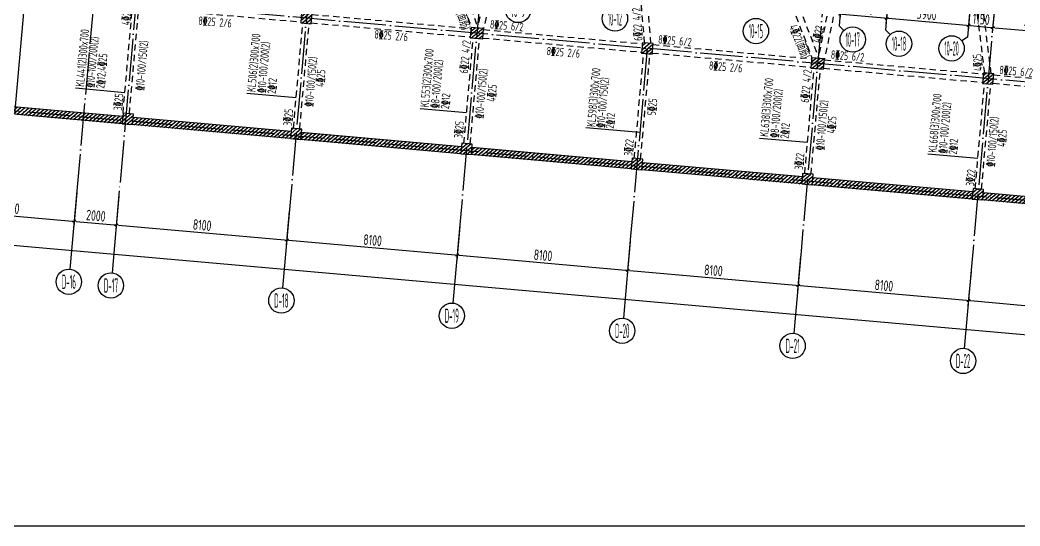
# Model space of a CAD drawing. Header units: millimetres. Extents: x 64473 to 386235, y 427387 to 703525.
# Drawn here: x 296452 to 343792, y 467499 to 491474 of the extents above; entities that cross this region are included whole.
import ezdxf
from ezdxf.enums import TextEntityAlignment as Align

# ---------------------------------------------------------------- set-up
doc = ezdxf.new("R2010")
doc.units = ezdxf.units.MM
doc.header["$LTSCALE"] = 100
doc.header["$PDMODE"] = 35
doc.header["$PDSIZE"] = 200
doc.linetypes.add('3', pattern=[5, 3, -2])
doc.linetypes.add('DOTE', pattern=[2.42, 2, -0.2, 0.02, -0.2])
for name, color, linetype in [('B-TEXT', 7, 'Continuous'), ('COLU', 7, 'Continuous'), ('h斜线-墙', 7, 'Continuous'), ('h斜线-柱', 7, 'Continuous'), ('L-AXIS', 3, 'Continuous'), ('L-dote', 253, 'DOTE'), ('WALL', 3, 'Continuous'), ('垂直标注', 31, 'Continuous'), ('垂直钢筋', 27, 'Continuous'), ('梁虚线', 4, '3'), ('水平钢筋', 30, 'Continuous')]:
    doc.layers.add(name, color=color, linetype=linetype)
doc.styles.add('_TCH_AXIS', font='tssdeng.shx', dxfattribs={"width": 0.7, "bigfont": 'tssdchn.shx'})
doc.styles.add('COMPLEX', font='tssdeng.shx', dxfattribs={"width": 0.7, "bigfont": 'tssdchn.shx'})
doc.styles.get("Standard").update_dxf_attribs({"font": 'tssdeng.shx', "width": 0.7, "bigfont": 'tssdchn.shx'})
doc.styles.add('TSSD_Dimension', font='Tssdeng.shx', dxfattribs={"width": 0.7, "bigfont": 'tssdchn.shx'})
doc.dimstyles.new('TSSD_100_100$0', dxfattribs={"dimtxt": 300, "dimasz": 100, "dimexe": 250, "dimexo": 250, "dimgap": 100, "dimtad": 1, "dimdec": 0, "dimzin": 0, "dimdsep": 46, "dimtxsty": 'TSSD_Dimension', "dimblk": '_tsdbk', "dimblk1": '_tsdbk', "dimblk2": '_tsdbk', "dimsah": 1, "dimcen": 0, "dimclrt": 7, "dimadec": 0, "dimazin": 0, "dimtfac": 1, "dimtdec": 0, "dimtix": 1, "dimtmove": 2, "dimatfit": 3, "dimldrblk": '_tsdbk', "dimfxl": 1, "dimtolj": 1, "dimtzin": 0, "dimarcsym": 0})
pattern_1 = [(39.931646, (-467527.32, -323147.44), (-81.517904, 97.384965), [])]
pattern_2 = [(39.931646, (8572.51, -7581.39), (-81.517904, 97.384965), [])]

# ---------------------------------------------------------------- blocks, each defined once
blk = doc.blocks.new('_tsdbk')
blk.add_line((-1, 0), (0, 0))
at = {"const_width": 0.5}
blk.add_lwpolyline([(-0.7, -0.7), (0.7, 0.7)], dxfattribs=at)
blk = doc.blocks.new('*D55')
at = {"layer": 'Defpoints', "color": 0}
for p in [(195618, 492739), (361118, 478060), (360853, 475069)]:
    blk.add_point(p, dxfattribs=at)
at = {"layer": 'L-AXIS', "color": 0, "lineweight": -2}
for p, q in [((195596, 492490), (195330, 489498)), ((195452, 489738), (360753, 475078)), ((361096, 477811), (360831, 474820))]:
    blk.add_line(p, q, dxfattribs=at)
at = {"layer": 'L-AXIS', "color": 0, "lineweight": -2, "xscale": 100, "yscale": 100, "zscale": 100}
for p, rotation in [((195352, 489747), 174.9316457827788), ((360853, 475069), 354.9316457827788)]:
    blk.add_blockref('_tsdbk', p, dxfattribs=dict(at, rotation=rotation))
at = {"layer": 'L-AXIS', "color": 7, "insert": (278133, 482757), "char_height": 500, "attachment_point": 5, "rotation": 354.9316, "style": 'TSSD_Dimension'}
blk.add_mtext('\\A1;166150', dxfattribs=at)
blk = doc.blocks.new('_AXISO')
blk.add_circle((0, 0), 0.5)
at = {"layer": 'B-TEXT', "style": 'COMPLEX', "width": 1.450893}
blk.add_attdef('A', text='', height=0.56, dxfattribs=at).set_placement((0.249375, -0.28), (0.749375, -0.28), align=Align.FIT)
blk = doc.blocks.new('*D390')
at = {"layer": 'Defpoints', "color": 0}
for p in [(333427, 480516), (341495, 479801), (341352, 478186)]:
    blk.add_point(p, dxfattribs=at)
at = {"layer": 'L-AXIS', "color": 0, "lineweight": -2}
for p, q in [((333405, 480267), (333261, 478653)), ((341473, 479552), (341330, 477937)), ((333383, 478893), (341252, 478195))]:
    blk.add_line(p, q, dxfattribs=at)
at = {"layer": 'L-AXIS', "color": 0, "lineweight": -2, "xscale": 100, "yscale": 100, "zscale": 100}
for p, rotation in [((333284, 478902), 174.9316457827788), ((341352, 478186), 354.9316457827788)]:
    blk.add_blockref('_tsdbk', p, dxfattribs=dict(at, rotation=rotation))
at = {"layer": 'L-AXIS', "color": 7, "insert": (337349, 478893), "char_height": 500, "attachment_point": 5, "rotation": 354.9316, "style": 'TSSD_Dimension'}
blk.add_mtext('\\A1;8100', dxfattribs=at)
blk = doc.blocks.new('*D396')
at = {"layer": 'Defpoints', "color": 0}
for p in [(335361, 492704), (337552, 492509), (337468, 491562)]:
    blk.add_point(p, dxfattribs=at)
at = {"layer": 'L-AXIS', "color": 0, "lineweight": -2}
for p, q in [((335339, 492455), (335255, 491507)), ((337530, 492260), (337446, 491313)), ((335377, 491747), (337369, 491571))]:
    blk.add_line(p, q, dxfattribs=at)
at = {"layer": 'L-AXIS', "color": 0, "lineweight": -2, "xscale": 100, "yscale": 100, "zscale": 100}
for p, rotation in [((335277, 491756), 174.9316457827808), ((337468, 491562), 354.9316457827808)]:
    blk.add_blockref('_tsdbk', p, dxfattribs=dict(at, rotation=rotation))
at = {"layer": 'L-AXIS', "color": 7, "insert": (336404, 492008), "char_height": 500, "attachment_point": 5, "rotation": 354.9316, "style": 'TSSD_Dimension'}
blk.add_mtext('\\A1;2200', dxfattribs=at)
blk = doc.blocks.new('*D403')
at = {"layer": 'Defpoints', "color": 0}
for p in [(301153, 483379), (309222, 482663), (309079, 481049)]:
    blk.add_point(p, dxfattribs=at)
at = {"layer": 'L-AXIS', "color": 0, "lineweight": -2}
for p, q in [((301131, 483130), (300988, 481515)), ((309200, 482414), (309057, 480800)), ((301110, 481755), (308979, 481057))]:
    blk.add_line(p, q, dxfattribs=at)
at = {"layer": 'L-AXIS', "color": 0, "lineweight": -2, "xscale": 100, "yscale": 100, "zscale": 100}
for p, rotation in [((301010, 481764), 174.9316457827788), ((309079, 481049), 354.9316457827788)]:
    blk.add_blockref('_tsdbk', p, dxfattribs=dict(at, rotation=rotation))
at = {"layer": 'L-AXIS', "color": 7, "insert": (305075, 481755), "char_height": 500, "attachment_point": 5, "rotation": 354.9316, "style": 'TSSD_Dimension'}
blk.add_mtext('\\A1;8100', dxfattribs=at)
blk = doc.blocks.new('*D407')
at = {"layer": 'Defpoints', "color": 0}
for p in [(293035, 484099), (299161, 483555), (299018, 481941)]:
    blk.add_point(p, dxfattribs=at)
at = {"layer": 'L-AXIS', "color": 0, "lineweight": -2}
for p, q in [((293013, 483850), (292870, 482235)), ((299139, 483306), (298996, 481692)), ((292992, 482475), (298918, 481950))]:
    blk.add_line(p, q, dxfattribs=at)
at = {"layer": 'L-AXIS', "color": 0, "lineweight": -2, "xscale": 100, "yscale": 100, "zscale": 100}
for p, rotation in [((292892, 482484), 174.9316457827788), ((299018, 481941), 354.9316457827788)]:
    blk.add_blockref('_tsdbk', p, dxfattribs=dict(at, rotation=rotation))
at = {"layer": 'L-AXIS', "color": 7, "insert": (295986, 482561), "char_height": 500, "attachment_point": 5, "rotation": 354.9316, "style": 'TSSD_Dimension'}
blk.add_mtext('\\A1;6150', dxfattribs=at)
blk = doc.blocks.new('*D408')
at = {"layer": 'Defpoints', "color": 0}
for p in [(299161, 483555), (301153, 483379), (301010, 481764)]:
    blk.add_point(p, dxfattribs=at)
at = {"layer": 'L-AXIS', "color": 0, "lineweight": -2}
for p, q in [((299139, 483306), (298996, 481692)), ((301131, 483130), (300988, 481515)), ((299118, 481932), (300911, 481773))]:
    blk.add_line(p, q, dxfattribs=at)
at = {"layer": 'L-AXIS', "color": 0, "lineweight": -2, "xscale": 100, "yscale": 100, "zscale": 100}
for p, rotation in [((299018, 481941), 174.9316457827788), ((301010, 481764), 354.9316457827788)]:
    blk.add_blockref('_tsdbk', p, dxfattribs=dict(at, rotation=rotation))
at = {"layer": 'L-AXIS', "color": 7, "insert": (300045, 482201), "char_height": 500, "attachment_point": 5, "rotation": 354.9316, "style": 'TSSD_Dimension'}
blk.add_mtext('\\A1;2000', dxfattribs=at)
blk = doc.blocks.new('*D413')
at = {"layer": 'Defpoints', "color": 0}
for p in [(317290, 481947), (325358, 481232), (325215, 479617)]:
    blk.add_point(p, dxfattribs=at)
at = {"layer": 'L-AXIS', "color": 0, "lineweight": -2}
for p, q in [((317268, 481698), (317125, 480084)), ((325336, 480983), (325193, 479368)), ((317247, 480324), (325116, 479626))]:
    blk.add_line(p, q, dxfattribs=at)
at = {"layer": 'L-AXIS', "color": 0, "lineweight": -2, "xscale": 100, "yscale": 100, "zscale": 100}
for p, rotation in [((317147, 480333), 174.9316457827788), ((325215, 479617), 354.9316457827788)]:
    blk.add_blockref('_tsdbk', p, dxfattribs=dict(at, rotation=rotation))
at = {"layer": 'L-AXIS', "color": 7, "insert": (321212, 480324), "char_height": 500, "attachment_point": 5, "rotation": 354.9316, "style": 'TSSD_Dimension'}
blk.add_mtext('\\A1;8100', dxfattribs=at)
blk = doc.blocks.new('*D414')
at = {"layer": 'Defpoints', "color": 0}
for p in [(325358, 481232), (333427, 480516), (333284, 478902)]:
    blk.add_point(p, dxfattribs=at)
at = {"layer": 'L-AXIS', "color": 0, "lineweight": -2}
for p, q in [((325336, 480983), (325193, 479368)), ((333405, 480267), (333261, 478653)), ((325315, 479609), (333184, 478911))]:
    blk.add_line(p, q, dxfattribs=at)
at = {"layer": 'L-AXIS', "color": 0, "lineweight": -2, "xscale": 100, "yscale": 100, "zscale": 100}
for p, rotation in [((325215, 479617), 174.9316457827788), ((333284, 478902), 354.9316457827788)]:
    blk.add_blockref('_tsdbk', p, dxfattribs=dict(at, rotation=rotation))
at = {"layer": 'L-AXIS', "color": 7, "insert": (329280, 479608), "char_height": 500, "attachment_point": 5, "rotation": 354.9316, "style": 'TSSD_Dimension'}
blk.add_mtext('\\A1;8100', dxfattribs=at)
blk = doc.blocks.new('*D421')
at = {"layer": 'Defpoints', "color": 0}
for p in [(309222, 482663), (317290, 481947), (317147, 480333)]:
    blk.add_point(p, dxfattribs=at)
at = {"layer": 'L-AXIS', "color": 0, "lineweight": -2}
for p, q in [((309200, 482414), (309057, 480800)), ((317268, 481698), (317125, 480084)), ((309178, 481040), (317047, 480342))]:
    blk.add_line(p, q, dxfattribs=at)
at = {"layer": 'L-AXIS', "color": 0, "lineweight": -2, "xscale": 100, "yscale": 100, "zscale": 100}
for p, rotation in [((309079, 481049), 174.9316457827788), ((317147, 480333), 354.9316457827788)]:
    blk.add_blockref('_tsdbk', p, dxfattribs=dict(at, rotation=rotation))
at = {"layer": 'L-AXIS', "color": 7, "insert": (313144, 481039), "char_height": 500, "attachment_point": 5, "rotation": 354.9316, "style": 'TSSD_Dimension'}
blk.add_mtext('\\A1;8100', dxfattribs=at)
blk = doc.blocks.new('*D483')
at = {"layer": 'Defpoints', "color": 0}
for p in [(341495, 479801), (349563, 479085), (349420, 477471)]:
    blk.add_point(p, dxfattribs=at)
at = {"layer": 'L-AXIS', "color": 0, "lineweight": -2}
for p, q in [((341473, 479552), (341330, 477937)), ((349541, 478836), (349398, 477222)), ((341452, 478177), (349321, 477480))]:
    blk.add_line(p, q, dxfattribs=at)
at = {"layer": 'L-AXIS', "color": 0, "lineweight": -2, "xscale": 100, "yscale": 100, "zscale": 100}
for p, rotation in [((341352, 478186), 174.9316457827788), ((349420, 477471), 354.9316457827788)]:
    blk.add_blockref('_tsdbk', p, dxfattribs=dict(at, rotation=rotation))
at = {"layer": 'L-AXIS', "color": 7, "insert": (345417, 478177), "char_height": 500, "attachment_point": 5, "rotation": 354.9316, "style": 'TSSD_Dimension'}
blk.add_mtext('\\A1;8100', dxfattribs=at)
blk = doc.blocks.new('*D489')
at = {"layer": 'Defpoints', "color": 0}
for p in [(342583, 492063), (347414, 491635), (347330, 490687)]:
    blk.add_point(p, dxfattribs=at)
at = {"layer": 'L-AXIS', "color": 0, "lineweight": -2}
for p, q in [((342561, 491814), (342477, 490867)), ((347392, 491386), (347308, 490438)), ((342598, 491107), (347230, 490696))]:
    blk.add_line(p, q, dxfattribs=at)
at = {"layer": 'L-AXIS', "color": 0, "lineweight": -2, "xscale": 100, "yscale": 100, "zscale": 100}
for p, rotation in [((342499, 491116), 174.9316457827808), ((347330, 490687), 354.9316457827808)]:
    blk.add_blockref('_tsdbk', p, dxfattribs=dict(at, rotation=rotation))
at = {"layer": 'L-AXIS', "color": 7, "insert": (344472, 491292), "char_height": 500, "attachment_point": 5, "rotation": 354.9316, "style": 'TSSD_Dimension'}
blk.add_mtext('\\A1;4850', dxfattribs=at)
blk = doc.blocks.new('*D490')
at = {"layer": 'Defpoints', "color": 0}
for p in [(337552, 492509), (341437, 492165), (341353, 491217)]:
    blk.add_point(p, dxfattribs=at)
at = {"layer": 'L-AXIS', "color": 0, "lineweight": -2}
for p, q in [((337530, 492260), (337446, 491313)), ((341415, 491916), (341331, 490968)), ((337568, 491553), (341254, 491226))]:
    blk.add_line(p, q, dxfattribs=at)
at = {"layer": 'L-AXIS', "color": 0, "lineweight": -2, "xscale": 100, "yscale": 100, "zscale": 100}
for p, rotation in [((337468, 491562), 174.9316457827808), ((341353, 491217), 354.9316457827808)]:
    blk.add_blockref('_tsdbk', p, dxfattribs=dict(at, rotation=rotation))
at = {"layer": 'L-AXIS', "color": 7, "insert": (339377, 491744), "char_height": 500, "attachment_point": 5, "rotation": 354.9316, "style": 'TSSD_Dimension'}
blk.add_mtext('\\A1;3900', dxfattribs=at)
blk = doc.blocks.new('*D491')
at = {"layer": 'Defpoints', "color": 0}
for p in [(341437, 492165), (342583, 492063), (342499, 491116)]:
    blk.add_point(p, dxfattribs=at)
at = {"layer": 'L-AXIS', "color": 0, "lineweight": -2}
for p, q in [((341415, 491916), (341331, 490968)), ((342561, 491814), (342477, 490867)), ((341453, 491208), (342399, 491124))]:
    blk.add_line(p, q, dxfattribs=at)
at = {"layer": 'L-AXIS', "color": 0, "lineweight": -2, "xscale": 100, "yscale": 100, "zscale": 100}
for p, rotation in [((341353, 491217), 174.9316457827808), ((342499, 491116), 354.9316457827808)]:
    blk.add_blockref('_tsdbk', p, dxfattribs=dict(at, rotation=rotation))
at = {"layer": 'L-AXIS', "color": 7, "insert": (341957, 491515), "char_height": 500, "attachment_point": 5, "rotation": 354.9316, "style": 'TSSD_Dimension'}
blk.add_mtext('\\A1;1150', dxfattribs=at)
blk = doc.blocks.new('后浇带现场')
at = {"color": 6, "lineweight": 30}
blk.add_lwpolyline([(777111, 575147), (781539, 625070)], dxfattribs=at)

msp = doc.modelspace()

# ---------------------------------------------------------------- hatches: boundary and pattern name
at = {"layer": 'h斜线-墙'}
h = msp.add_hatch(dxfattribs=at)
h.set_pattern_fill('ANSI31', color=256, scale=40, angle=-5.06835, style=0)
h.set_pattern_definition(pattern_2)
h.paths.add_polyline_path([(293945, 487563.3), (301316, 486909.5), (301285.1, 486560.9), (293914, 487214.6)])
h = msp.add_hatch(dxfattribs=at)
h.set_pattern_fill('ANSI31', color=256, scale=40, angle=-5.06835, style=0)
h.set_pattern_definition(pattern_2)
h.paths.add_polyline_path([(301814.1, 486865.4), (309284.7, 486202.8), (309253.8, 485854.1), (301783.1, 486516.7)])
h = msp.add_hatch(dxfattribs=at)
h.set_pattern_fill('ANSI31', color=256, scale=40, angle=-5.06835, style=0)
h.set_pattern_definition(pattern_2)
h.paths.add_polyline_path([(309782.8, 486158.6), (317353.1, 485487.2), (317322.1, 485138.6), (309751.9, 485810)])
h = msp.add_hatch(dxfattribs=at)
h.set_pattern_fill('ANSI31', color=256, scale=40, angle=-5.06835, style=0)
h.set_pattern_definition(pattern_2)
h.paths.add_polyline_path([(317851.1, 485443), (325421.4, 484771.6), (325390.5, 484423), (317820.2, 485094.4)])
h = msp.add_hatch(dxfattribs=at)
h.set_pattern_fill('ANSI31', color=256, scale=40, angle=-5.06835, style=0)
h.set_pattern_definition(pattern_2)
h.paths.add_polyline_path([(325919.4, 484727.4), (333489.7, 484056), (333458.8, 483707.4), (325888.5, 484378.8)])
h = msp.add_hatch(dxfattribs=at)
h.set_pattern_fill('ANSI31', color=256, scale=40, angle=-5.06835, style=0)
h.set_pattern_definition(pattern_2)
h.paths.add_polyline_path([(333987.8, 484011.8), (341558.1, 483340.4), (341527.1, 482991.8), (333956.9, 483663.2)])
h = msp.add_hatch(dxfattribs=at)
h.set_pattern_fill('ANSI31', color=256, scale=40, angle=-5.06835, style=0)
h.set_pattern_definition(pattern_2)
h.paths.add_polyline_path([(342056.1, 483296.3), (349626.4, 482624.8), (349595.5, 482276.2), (342025.2, 482947.6)])
at = {"layer": 'h斜线-柱'}
h = msp.add_hatch(dxfattribs=at)
h.set_pattern_fill('ANSI31', color=256, scale=40, angle=-5.06835, style=0)
h.set_pattern_definition(pattern_1)
h.paths.add_polyline_path([(309739.7, 491332.6), (310237.8, 491288.5), (310281.9, 491786.5), (309783.9, 491830.7)])
h = msp.add_hatch(dxfattribs=at)
h.set_pattern_fill('ANSI31', color=256, scale=40, angle=-5.06835, style=0)
h.set_pattern_definition([(39.931646, (-483663.42, -321709.97), (-81.517904, 97.384965), [])])
h.paths.add_polyline_path([(317758.8, 490627.8), (318356.4, 490574.8), (318400.6, 491072.8), (317803, 491125.8)])
h = msp.add_hatch(dxfattribs=at)
h.set_pattern_fill('ANSI31', color=256, scale=40, angle=-5.06835, style=0)
h.set_pattern_definition(pattern_1)
h.paths.add_polyline_path([(325876.4, 489901.5), (326374.4, 489857.3), (326418.6, 490355.3), (325920.5, 490399.5)])
h = msp.add_hatch(dxfattribs=at)
h.set_pattern_fill('ANSI31', color=256, scale=40, angle=-5.06835, style=0)
h.set_pattern_definition(pattern_1)
h.paths.add_polyline_path([(333894.9, 489190.3), (334492.5, 489137.3), (334536.7, 489635.3), (333939.1, 489688.3)])
h = msp.add_hatch(dxfattribs=at)
h.set_pattern_fill('ANSI31', color=256, scale=40, angle=-5.06835, style=0)
h.set_pattern_definition(pattern_1)
h.paths.add_polyline_path([(342013, 488470.3), (342511.1, 488426.1), (342555.2, 488924.2), (342057.2, 488968.3)])
h = msp.add_hatch(dxfattribs=at)
h.set_pattern_fill('ANSI31', color=256, scale=40, angle=-5.06835, style=0)
h.set_pattern_definition(pattern_1)
h.paths.add_polyline_path([(301285.1, 486560.9), (301783.1, 486516.7), (301827.3, 487014.8), (301329.3, 487058.9)])
h = msp.add_hatch(dxfattribs=at)
h.set_pattern_fill('ANSI31', color=256, scale=40, angle=-5.06835, style=0)
h.set_pattern_definition(pattern_1)
h.paths.add_polyline_path([(309253.8, 485854.1), (309751.9, 485810), (309796, 486308), (309298, 486352.2)])
h = msp.add_hatch(dxfattribs=at)
h.set_pattern_fill('ANSI31', color=256, scale=40, angle=-5.06835, style=0)
h.set_pattern_definition(pattern_1)
h.paths.add_polyline_path([(317322.1, 485138.6), (317820.2, 485094.4), (317864.4, 485592.4), (317366.3, 485636.6)])
h = msp.add_hatch(dxfattribs=at)
h.set_pattern_fill('ANSI31', color=256, scale=40, angle=-5.06835, style=0)
h.set_pattern_definition(pattern_1)
h.paths.add_polyline_path([(325390.5, 484423), (325888.5, 484378.8), (325932.7, 484876.8), (325434.6, 484921)])
h = msp.add_hatch(dxfattribs=at)
h.set_pattern_fill('ANSI31', color=256, scale=40, angle=-5.06835, style=0)
h.set_pattern_definition(pattern_1)
h.paths.add_polyline_path([(333458.8, 483707.4), (333956.9, 483663.2), (334001, 484161.3), (333503, 484205.4)])
h = msp.add_hatch(dxfattribs=at)
h.set_pattern_fill('ANSI31', color=256, scale=40, angle=-5.06835, style=0)
h.set_pattern_definition(pattern_1)
h.paths.add_polyline_path([(341527.1, 482991.8), (342025.2, 482947.6), (342069.4, 483445.7), (341571.3, 483489.8)])

# ---------------------------------------------------------------- linework, layer by layer
at = {"layer": 'COLU'}
for points in [[(309739.7, 491332.6), (310237.8, 491288.5), (310281.9, 491786.5), (309783.9, 491830.7)], [(317758.8, 490627.8), (318356.4, 490574.8), (318400.6, 491072.8), (317803, 491125.8)], [(325876.4, 489901.5), (326374.4, 489857.3), (326418.6, 490355.3), (325920.5, 490399.5)], [(333894.9, 489190.3), (334492.5, 489137.3), (334536.7, 489635.3), (333939.1, 489688.3)], [(342013, 488470.3), (342511.1, 488426.1), (342555.2, 488924.2), (342057.2, 488968.3)], [(301285.1, 486560.9), (301783.1, 486516.7), (301827.3, 487014.8), (301329.3, 487058.9)], [(309253.8, 485854.1), (309751.9, 485810), (309796, 486308), (309298, 486352.2)], [(317322.1, 485138.6), (317820.2, 485094.4), (317864.4, 485592.4), (317366.3, 485636.6)], [(325390.5, 484423), (325888.5, 484378.8), (325932.7, 484876.8), (325434.6, 484921)], [(333458.8, 483707.4), (333956.9, 483663.2), (334001, 484161.3), (333503, 484205.4)], [(341527.1, 482991.8), (342025.2, 482947.6), (342069.4, 483445.7), (341571.3, 483489.8)]]:
    msp.add_lwpolyline(points, close=True, dxfattribs=at)
at = {"layer": 'L-AXIS'}
for p, q in [((335361, 492703.5), (335228.1, 491204.8)), ((337552.4, 492509.2), (337419.5, 491010.5)), ((341437.2, 492164.6), (341304.2, 490665.9)), ((335228.1, 491204.8), (335453.1, 490974.5)), ((337419.5, 491010.5), (337644.5, 490780.2)), ((341304.2, 490665.9), (341042.2, 490478.8)), ((299161.3, 483555.3), (298816.7, 479669.7)), ((301153.5, 483378.6), (300808.8, 479493)), ((309221.8, 482663.1), (308877.2, 478777.4)), ((317290.1, 481947.5), (316945.5, 478061.8)), ((325358.4, 481231.9), (325013.8, 477346.3)), ((333426.8, 480516.3), (333082.1, 476630.7)), ((341495.1, 479800.7), (341150.5, 475915.1))]:
    msp.add_line(p, q, dxfattribs=at)
msp.add_lwpolyline([(156734.8, 703525.4), (386234.8, 703525.4), (386234.8, 467498.7), (156734.8, 467498.7)], close=True, dxfattribs=at)
at = {"layer": 'L-dote', "ltscale": 10}
for p, q in [((307137.1, 550845.3), (301153.5, 483378.6)), ((314657.7, 543953.9), (309221.8, 482663.1)), ((322726.1, 543238.3), (317290.1, 481947.5)), ((338862.7, 541807.1), (333426.8, 480516.3)), ((346931, 541091.6), (341495.1, 479800.7)), ((301650.9, 511626.6), (299161.3, 483555.3)), ((364397.3, 486736), (191125.3, 502103.6)), ((363902.6, 481157.9), (198200.3, 495854.2)), ((326147.5, 490128.4), (325358.4, 481231.9))]:
    msp.add_line(p, q, dxfattribs=at)
at = {"layer": 'WALL'}
for points in [[(293945, 487563.3), (301316, 486909.5), (301285.1, 486560.9), (293914, 487214.6)], [(301814.1, 486865.4), (309284.7, 486202.8), (309253.8, 485854.1), (301783.1, 486516.7)], [(309782.8, 486158.6), (317353.1, 485487.2), (317322.1, 485138.6), (309751.9, 485810)], [(317851.1, 485443), (325421.4, 484771.6), (325390.5, 484423), (317820.2, 485094.4)], [(325919.4, 484727.4), (333489.7, 484056), (333458.8, 483707.4), (325888.5, 484378.8)], [(333987.8, 484011.8), (341558.1, 483340.4), (341527.1, 482991.8), (333956.9, 483663.2)], [(342056.1, 483296.3), (349626.4, 482624.8), (349595.5, 482276.2), (342025.2, 482947.6)]]:
    msp.add_lwpolyline(points, close=True, dxfattribs=at)
at = {"layer": '垂直标注'}
for p, q in [((299080, 488252.7), (301416.8, 488045.5)), ((307189.8, 488005), (309526.6, 487797.7)), ((315393, 487280.9), (317595.2, 487085.5)), ((325794, 486143.3), (323244.2, 486371.5)), ((331464.3, 485880.3), (333734.1, 485678.9)), ((339436.1, 485133.7), (341798.9, 484924.2))]:
    msp.add_line(p, q, dxfattribs=at)
at = {"layer": '梁虚线'}
for p, q in [((315923.5, 496807.7), (317803, 491125.8)), ((316246.3, 496779.1), (318114.1, 491132.6)), ((319334.2, 496505.2), (318114.1, 491132.6)), ((319628.5, 496479.1), (318400.5, 491071.8)), ((326017.9, 490390.9), (325557.5, 495953.3)), ((326321.2, 490364), (325860.8, 495926.4)), ((331752.7, 495403.8), (333939.1, 489688.3)), ((332084.1, 495374.4), (334247.6, 489718.7)), ((335369.1, 495083.1), (334247.6, 489718.7)), ((335670.1, 495056.4), (334536.7, 489635.3)), ((342119.5, 488962.8), (341440.3, 494544.5)), ((342425, 488935.7), (341745.8, 494517.4)), ((301329.3, 487058.8), (301771, 492039.4)), ((301628.1, 487032.4), (302069.8, 492012.9)), ((302273.7, 492045), (309744.4, 491382.4)), ((310277.3, 491736.7), (317797.7, 491069.7)), ((309397.5, 486342.2), (309839.3, 491323.6)), ((309696.4, 486316), (310138.2, 491297.5)), ((310242.4, 491338.3), (317762.9, 490671.3)), ((318395.4, 491016.7), (325915.9, 490349.7)), ((317465.8, 485626.6), (317907.6, 490608)), ((317764.7, 485600.4), (318206.5, 490581.9)), ((318360.5, 490618.2), (325881, 489951.2)), ((326413.9, 490305.6), (333934.4, 489638.6)), ((325534.1, 484911), (325975.9, 489892.5)), ((325833, 484884.9), (326274.8, 489866.3)), ((326379.1, 489907.1), (333899.6, 489240.1)), ((334532.1, 489585.6), (342052.5, 488918.6)), ((333602.5, 484195.4), (334044.3, 489176.9)), ((333901.3, 484169.3), (334343.2, 489150.7)), ((334497.2, 489187.1), (342017.7, 488520.1)), ((342550.6, 488874.4), (350120.9, 488203)), ((341670.8, 483479.8), (342112.6, 488461.3)), ((341969.7, 483453.7), (342411.5, 488435.1)), ((342515.7, 488475.9), (350086, 487804.5))]:
    msp.add_line(p, q, dxfattribs=at)

# ---------------------------------------------------------------- block references
at = {"color": 3, "lineweight": 30}
msp.add_blockref('后浇带现场', (-480910.3, -88135.4), dxfattribs=at)
at = {"layer": 'L-AXIS'}
ref = msp.add_blockref('_AXISO', (320034.5, 491950), dxfattribs=dict(at, xscale=1199.999999999997, yscale=1200, zscale=1200, rotation=359.999645787379))
ref.add_attrib('A', '10-9', dxfattribs={"color": 7, "height": 678.82, "rotation": 359.99965, "style": '_TCH_AXIS', "width": 0.28}).set_placement((319695.1, 491610.6), (320373.9, 491610.6), align=Align.FIT)
ref = msp.add_blockref('_AXISO', (324616.5, 491543.6), dxfattribs=dict(at, xscale=1199.999999999997, yscale=1200, zscale=1200, rotation=359.999645787379))
ref.add_attrib('A', '10-12', dxfattribs={"color": 7, "height": 678.82, "rotation": 359.99965, "style": '_TCH_AXIS', "width": 0.233333}).set_placement((324277.1, 491204.2), (324955.9, 491204.2), align=Align.FIT)
ref = msp.add_blockref('_AXISO', (331290.3, 490951.7), dxfattribs=dict(at, xscale=1199.999999999997, yscale=1200, zscale=1200, rotation=359.999645787379))
ref.add_attrib('A', '10-15', dxfattribs={"color": 7, "height": 678.82, "rotation": 359.99965, "style": '_TCH_AXIS', "width": 0.233333}).set_placement((330950.9, 490612.3), (331629.7, 490612.3), align=Align.FIT)
ref = msp.add_blockref('_AXISO', (335872.3, 490545.4), dxfattribs=dict(at, xscale=1199.999999999997, yscale=1200, zscale=1200, rotation=359.999645787379))
ref.add_attrib('A', '10-17', dxfattribs={"color": 7, "height": 678.82, "rotation": 359.99965, "style": '_TCH_AXIS', "width": 0.233333}).set_placement((335532.9, 490205.9), (336211.7, 490205.9), align=Align.FIT)
ref = msp.add_blockref('_AXISO', (338063.7, 490351), dxfattribs=dict(at, xscale=1199.999999999997, yscale=1200, zscale=1200, rotation=359.999645787379))
ref.add_attrib('A', '10-18', dxfattribs={"color": 7, "height": 678.82, "rotation": 359.99965, "style": '_TCH_AXIS', "width": 0.233333}).set_placement((337724.3, 490011.6), (338403.1, 490011.6), align=Align.FIT)
ref = msp.add_blockref('_AXISO', (340554, 490130.1), dxfattribs=dict(at, xscale=1199.999999999997, yscale=1200, zscale=1200, rotation=359.999645787379))
ref.add_attrib('A', '10-20', dxfattribs={"color": 7, "height": 678.82, "rotation": 359.99965, "style": '_TCH_AXIS', "width": 0.221053}).set_placement((340214.5, 489790.7), (340893.4, 489790.7), align=Align.FIT)
ref = msp.add_blockref('_AXISO', (298763.6, 479072), dxfattribs=dict(at, xscale=1199.999999999997, yscale=1200, zscale=1200, rotation=359.999645787379))
ref.add_attrib('A', 'D-16', dxfattribs={"color": 7, "height": 678.82, "rotation": 359.99965, "style": '_TCH_AXIS', "width": 0.272727}).set_placement((298424.2, 478732.6), (299103.1, 478732.6), align=Align.FIT)
ref = msp.add_blockref('_AXISO', (300755.8, 478895.4), dxfattribs=dict(at, xscale=1199.999999999997, yscale=1200, zscale=1200, rotation=359.999645787379))
ref.add_attrib('A', 'D-17', dxfattribs={"color": 7, "height": 678.82, "rotation": 359.99965, "style": '_TCH_AXIS', "width": 0.272727}).set_placement((300416.4, 478556), (301095.2, 478555.9), align=Align.FIT)
ref = msp.add_blockref('_AXISO', (308824.2, 478179.8), dxfattribs=dict(at, xscale=1199.999999999997, yscale=1200, zscale=1200, rotation=359.999645787379))
ref.add_attrib('A', 'D-18', dxfattribs={"color": 7, "height": 678.82, "rotation": 359.99965, "style": '_TCH_AXIS', "width": 0.272727}).set_placement((308484.7, 477840.4), (309163.6, 477840.4), align=Align.FIT)
ref = msp.add_blockref('_AXISO', (316892.5, 477464.2), dxfattribs=dict(at, xscale=1199.999999999997, yscale=1200, zscale=1200, rotation=359.999645787379))
ref.add_attrib('A', 'D-19', dxfattribs={"color": 7, "height": 678.82, "rotation": 359.99965, "style": '_TCH_AXIS', "width": 0.272727}).set_placement((316553.1, 477124.8), (317231.9, 477124.8), align=Align.FIT)
ref = msp.add_blockref('_AXISO', (324960.8, 476748.6), dxfattribs=dict(at, xscale=1199.999999999997, yscale=1200, zscale=1200, rotation=359.999645787379))
ref.add_attrib('A', 'D-20', dxfattribs={"color": 7, "height": 678.82, "rotation": 359.99965, "style": '_TCH_AXIS', "width": 0.256098}).set_placement((324621.4, 476409.2), (325300.2, 476409.2), align=Align.FIT)
ref = msp.add_blockref('_AXISO', (333029.1, 476033), dxfattribs=dict(at, xscale=1199.999999999997, yscale=1200, zscale=1200, rotation=359.999645787379))
ref.add_attrib('A', 'D-21', dxfattribs={"color": 7, "height": 678.82, "rotation": 359.99965, "style": '_TCH_AXIS', "width": 0.272727}).set_placement((332689.7, 475693.6), (333368.5, 475693.6), align=Align.FIT)
ref = msp.add_blockref('_AXISO', (341097.5, 475317.4), dxfattribs=dict(at, xscale=1199.999999999997, yscale=1200, zscale=1200, rotation=359.999645787379))
ref.add_attrib('A', 'D-22', dxfattribs={"color": 7, "height": 678.82, "rotation": 359.99965, "style": '_TCH_AXIS', "width": 0.256098}).set_placement((340758.1, 474978), (341436.9, 474978), align=Align.FIT)

# ---------------------------------------------------------------- texts
at = {"layer": '垂直标注', "width": 0.65}
for s, height, rotation, p in [('KL441(2)300x700', 403, 84.93154, (299486.5, 488297.2)), ('%%13210-100/200(2)', 402, 84.93154, (299965.8, 488254.7)), ('KL506(2)300x700', 403, 84.93154, (307596.3, 488049.4)), ('%%13210-100/200(2)', 402, 84.93154, (308075.6, 488006.9)), ('2%%13212;4%%13325', 401, 84.93154, (300445.1, 488212.2)), ('KL553(2)300x700', 403, 84.93153, (315800.5, 487325.4)), ('%%1328-100/200(2)', 402, 84.93153, (316281, 487282.8)), ('2%%13212', 401, 84.93154, (308554.9, 487964.4)), ('KL598(3)300x700', 403, 84.93172, (323687.8, 486392.7)), ('%%13210-100/150(2)', 402, 84.93172, (324126.1, 486354.2)), ('KL638(3)300x700', 403, 84.93137, (331872.8, 485924.9)), ('2%%13212', 401, 84.93153, (316761.6, 487240.2)), ('%%1328-100/200(2)', 402, 84.93137, (332354.5, 485882.2)), ('KL668(3)300x700', 403, 84.93137, (339843.6, 485178.3)), ('%%13210-100/200(2)', 402, 84.93137, (340324.1, 485135.7)), ('2%%13212', 401, 84.93172, (324564.4, 486315.7)), ('2%%13212', 401, 84.93137, (332836.2, 485839.5)), ('2%%13212', 401, 84.93137, (340804.6, 485093.1))]:
    msp.add_text(s, height=height, rotation=rotation, dxfattribs=at).set_placement(p)
at = {"layer": '垂直钢筋', "color": 0, "width": 0.65}
for s, rotation, p in [('4%%13322(面筋)', 289.5552, (316819.9, 492549.9)), ('4%%13325', 84.93154, (301651.7, 491214.2)), ('6%%13322 4/2', 93.92868, (325925, 490499.4)), ('4%%13322(面筋)', 291.87764, (332848, 491158)), ('4%%13322', 76.8684, (334329.9, 490361.1)), ('%%13210-100/150(2)', 84.93154, (302311.2, 488116.4)), ('6%%13322 4/2', 84.93153, (317656.9, 488927.9)), ('%%13210-100/150(2)', 84.93154, (310317.1, 487348.7)), ('4%%13325', 95.7819, (342029.9, 489071.7)), ('4%%13325', 84.93154, (310842.4, 488291.7)), ('%%13210-100/150(2)', 84.93153, (318380.2, 486787.5)), ('6%%13322 4/2', 84.93137, (333799, 487542.6)), ('4%%13325', 84.93153, (318953.1, 487588)), ('3%%13325', 84.93154, (301275.2, 487168.1)), ('5%%13325', 84.93172, (326544, 486939.3)), ('3%%13325', 84.93154, (309311.4, 486445.7)), ('%%13210-100/150(2)', 84.93137, (334512.1, 485286.1)), ('4%%13325', 84.93137, (335037.5, 486081.8)), ('%%13210-100/150(2)', 84.93137, (342578.6, 484506.2)), ('3%%13325', 84.93153, (317394.3, 485861)), ('4%%13325', 84.93137, (343104, 485449.2)), ('3%%13322', 84.93172, (325440.4, 485016.9)), ('3%%13322', 84.93137, (333516.3, 484362.9)), ('3%%13322', 84.93137, (341621, 483588.7))]:
    msp.add_text(s, height=400, rotation=rotation, dxfattribs=at).set_placement(p)
at = {"layer": '水平钢筋', "color": 0, "width": 0.65}
for s, rotation, p in [('8%%13325 2/6', 354.93163, (304880.7, 491250.4)), ('8%%13325 6/2', 354.93169, (318684.8, 491074.1)), ('8%%13325 2/6', 354.93163, (313216.6, 490601.4)), ('8%%13325 6/2', 354.93164, (326649, 490362.9)), ('8%%13325 2/6', 354.93163, (321364.9, 489813.5)), ('8%%13325 6/2', 354.93163, (334821.5, 489642.9)), ('8%%13325 2/6', 354.93163, (329053.2, 489123.5)), ('8%%13325 6/2', 354.93164, (342798.5, 488917.9))]:
    msp.add_text(s, height=400, rotation=rotation, dxfattribs=at).set_placement(p)

# ---------------------------------------------------------------- dimensions: what is measured, and where the dimension line sits
at = {"layer": 'L-AXIS'}
for base, p1, p2, picture, middle in [((360852.8, 475068.9), (195617.7, 492738.7), (361118.1, 478060.3), '*D55', (278133.5, 482756.7)), ((337468.4, 491561.8), (335361, 492703.5), (337552.4, 492509.2), '*D396', (336403.6, 492007.6)), ((342498.6, 491115.7), (341437.2, 492164.6), (342582.7, 492063), '*D491', (341956.8, 491515.1)), ((299018.1, 481940.9), (293035.3, 484098.7), (299161.3, 483555.3), '*D407', (295986, 482561.2)), ((301010.3, 481764.2), (299161.3, 483555.3), (301153.5, 483378.6), '*D408', (300045.1, 482201.2)), ((309078.6, 481048.6), (301153.5, 483378.6), (309221.8, 482663.1), '*D403', (305075.4, 481755.1)), ((317146.9, 480333.1), (309221.8, 482663.1), (317290.1, 481947.5), '*D421', (313143.7, 481039.5)), ((325215.3, 479617.5), (317290.1, 481947.5), (325358.4, 481231.9), '*D413', (321212, 480323.9)), ((333283.6, 478901.9), (325358.4, 481231.9), (333426.8, 480516.3), '*D414', (329280.3, 479608.3)), ((341351.9, 478186.3), (333426.8, 480516.3), (341495.1, 479800.7), '*D390', (337348.7, 478892.7)), ((349420.2, 477470.7), (341495.1, 479800.7), (349563.4, 479085.1), '*D483', (345417, 478177.1))]:
    dim = msp.add_linear_dim(base=base, p1=p1, p2=p2, angle=354.93165, dimstyle='TSSD_100_100$0', override={"dimtxt": 500}, dxfattribs=at)
    dim.commit()
    dim.dimension.update_dxf_attribs({"geometry": picture, "text_midpoint": middle})
for base, p1, p2, picture, middle in [((341353.1, 491217.2), (337552.4, 492509.2), (341437.2, 492164.6), '*D490', (339376.5, 491743.9)), ((347329.7, 490687.2), (342582.7, 492063), (347413.7, 491634.6), '*D489', (344472.1, 491292))]:
    dim = msp.add_linear_dim(base=base, p1=p1, p2=p2, angle=354.93165, dimstyle='TSSD_100_100$0', override={"dimtxt": 500}, dxfattribs=at)
    dim.commit()
    dim.dimension.update_dxf_attribs({"geometry": picture, "text_midpoint": middle, "dimtype": 160})

doc.saveas('drawing.dxf')
